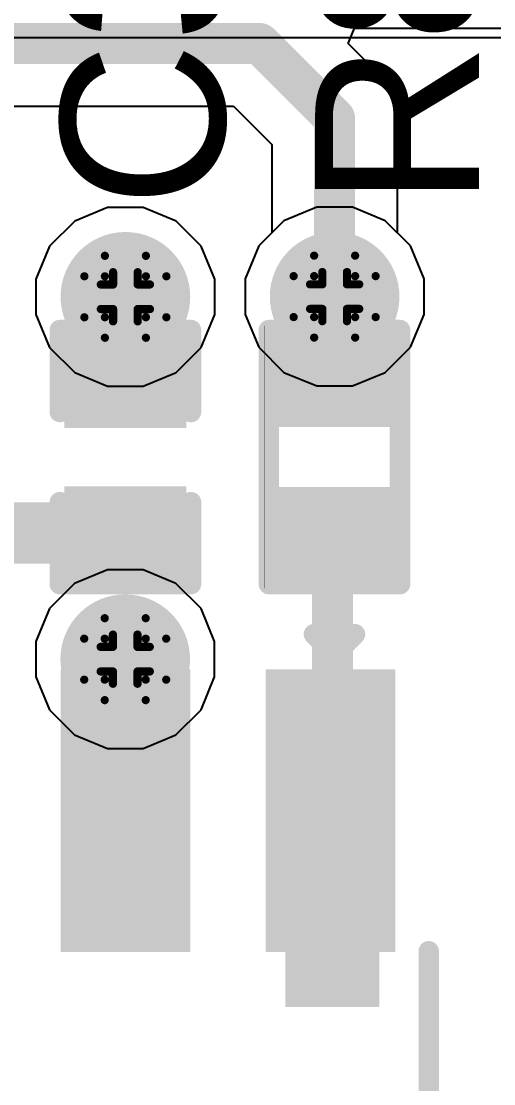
# Model space of a CAD drawing. Header units: inches. Extents: x -4 to 5258, y -4 to 5281.
# Drawn here: x 119.44 to 122.37, y 34.92 to 41.51 of the extents above; entities that cross this region are included whole.
import ezdxf

# ---------------------------------------------------------------- set-up
doc = ezdxf.new("R2010")
doc.units = ezdxf.units.IN
for name, color, linetype in [('Bottom Layer', 5, 'Continuous'), ('Bottom Solder', 6, 'Continuous'), ('Drill Drawing', 1, 'Continuous'), ('Layer 1', 16, 'Continuous'), ('Layer 2', 76, 'Continuous'), ('Top Layer', 1, 'Continuous'), ('Top Overlay', 2, 'Continuous'), ('Top Paste', 8, 'Continuous'), ('Top Solder', 216, 'Continuous'), ('Via Holes', 16, 'Continuous')]:
    doc.layers.add(name, color=color, linetype=linetype)
doc.styles.add('Arial', font='', dxfattribs={"height": 0.2})
doc.styles.get('Arial').set_extended_font_data('Arial')

# ---------------------------------------------------------------- blocks, each defined once
blk = doc.blocks.new('SOIC_8_0_154___3_90___W______25')
at = {"layer": 'Top Layer'}
for points in [[(-3.475, 1.605), (-3.475, 2.205), (-1.925, 2.205), (-1.925, 1.605)], [(-3.475, 0.335), (-3.475, 0.935), (-1.925, 0.935), (-1.925, 0.335)]]:
    blk.add_hatch(color=1, dxfattribs=at).paths.add_polyline_path(points)
at = {"layer": 'Top Overlay'}
blk.add_hatch(color=2, dxfattribs=at).paths.add_polyline_path([(-1.8382, 1.625), (-1.4826, 1.625), (-1.4826, 2.2092), (-1.8382, 2.2092)])
at = {"layer": 'Top Paste'}
for points in [[(-3.475, 1.605), (-3.475, 2.205), (-1.925, 2.205), (-1.925, 1.605)], [(-3.475, 0.335), (-3.475, 0.935), (-1.925, 0.935), (-1.925, 0.335)]]:
    blk.add_hatch(color=8, dxfattribs=at).paths.add_polyline_path(points)
at = {"layer": 'Top Solder'}
for points in [[(-3.5766, 1.5034), (-3.5766, 2.3066), (-1.8234, 2.3066), (-1.8234, 1.5034)], [(-3.5766, 0.2334), (-3.5766, 1.0366), (-1.8234, 1.0366), (-1.8234, 0.2334)]]:
    blk.add_hatch(color=216, dxfattribs=at).paths.add_polyline_path(points)
at = {"layer": 'Top Overlay'}
for points in [[(1.8034, 2.5146, 0.127, 0.127, 0), (-1.8288, 2.5146, 0.127, 0.127, 0)], [(-3.794, 1.8034, 0.127, 0.127, 0), (-3.794, 2.0574, 0.127, 0.127, 0)], [(-3.667, 1.9304, 0.127, 0.127, 0), (-3.794, 2.0574, 0.127, 0.127, 0)], [(-3.794, 1.8034, 0.127, 0.127, 0), (-3.667, 1.9304, 0.127, 0.127, 0)]]:
    blk.add_lwpolyline(points, format="xyseb", dxfattribs=at)
for points in [[(-1.8606, 2.5146, 0.0635, 0.0635, 1), (-1.7971, 2.5146, 0.0635, 0.0635, 1)], [(-3.8258, 2.0574, 0.0635, 0.0635, 1), (-3.7623, 2.0574, 0.0635, 0.0635, 1)], [(-3.8258, 2.0574, 0.0635, 0.0635, 1), (-3.7623, 2.0574, 0.0635, 0.0635, 1)], [(-3.6988, 1.9304, 0.0635, 0.0635, 1), (-3.6353, 1.9304, 0.0635, 0.0635, 1)], [(-3.6988, 1.9304, 0.0635, 0.0635, 1), (-3.6353, 1.9304, 0.0635, 0.0635, 1)], [(-3.8258, 1.8034, 0.0635, 0.0635, 1), (-3.7623, 1.8034, 0.0635, 0.0635, 1)], [(-3.8258, 1.8034, 0.0635, 0.0635, 1), (-3.7623, 1.8034, 0.0635, 0.0635, 1)]]:
    blk.add_lwpolyline(points, format="xyseb", close=True, dxfattribs=at)
blk = doc.blocks.new('R___0402_84')
at = {"layer": 'Top Layer'}
for points in [[(-0.6985, -0.3175), (-0.6985, 0.3175), (-0.2413, 0.3175), (-0.2413, -0.3175)], [(0.2413, -0.3175), (0.2413, 0.3175), (0.6985, 0.3175), (0.6985, -0.3175)]]:
    blk.add_hatch(color=1, dxfattribs=at).paths.add_polyline_path(points)
at = {"layer": 'Top Paste'}
for points in [[(-0.6985, -0.3175), (-0.6985, 0.3175), (-0.2413, 0.3175), (-0.2413, -0.3175)], [(0.2413, -0.3175), (0.2413, 0.3175), (0.6985, 0.3175), (0.6985, -0.3175)]]:
    blk.add_hatch(color=8, dxfattribs=at).paths.add_polyline_path(points)
at = {"layer": 'Top Solder'}
for points in [[(-0.7535, -0.3725), (-0.7535, 0.3725), (-0.1863, 0.3725), (-0.1863, -0.3725)], [(0.1863, -0.3725), (0.1863, 0.3725), (0.7535, 0.3725), (0.7535, -0.3725)]]:
    blk.add_hatch(color=216, dxfattribs=at).paths.add_polyline_path(points)
at = {"layer": 'Top Overlay'}
for points in [[(-0.7874, -0.4064, 0.127, 0.127, 0), (-0.7874, 0.4064, 0.127, 0.127, 0)], [(0.7874, 0.4064, 0.127, 0.127, 0), (-0.7874, 0.4064, 0.127, 0.127, 0)], [(0.7874, -0.4064, 0.127, 0.127, 0), (0.7874, 0.4064, 0.127, 0.127, 0)], [(0.7874, -0.4064, 0.127, 0.127, 0), (-0.7874, -0.4064, 0.127, 0.127, 0)], [(0.8128, -0.4318, 0.00323, 0.00323, 0), (-0.8128, -0.4318, 0.00323, 0.00323, 0)]]:
    blk.add_lwpolyline(points, format="xyseb", dxfattribs=at)
for points in [[(-0.8191, 0.4064, 0.0635, 0.0635, 1), (-0.7556, 0.4064, 0.0635, 0.0635, 1)], [(-0.8191, 0.4064, 0.0635, 0.0635, 1), (-0.7556, 0.4064, 0.0635, 0.0635, 1)], [(0.7556, 0.4064, 0.0635, 0.0635, 1), (0.8191, 0.4064, 0.0635, 0.0635, 1)], [(0.7556, 0.4064, 0.0635, 0.0635, 1), (0.8191, 0.4064, 0.0635, 0.0635, 1)], [(-0.8191, -0.4064, 0.0635, 0.0635, 1), (-0.7556, -0.4064, 0.0635, 0.0635, 1)], [(-0.8191, -0.4064, 0.0635, 0.0635, 1), (-0.7556, -0.4064, 0.0635, 0.0635, 1)], [(0.7556, -0.4064, 0.0635, 0.0635, 1), (0.8191, -0.4064, 0.0635, 0.0635, 1)], [(0.7556, -0.4064, 0.0635, 0.0635, 1), (0.8191, -0.4064, 0.0635, 0.0635, 1)], [(-0.8136, -0.4318, 0.00161, 0.00161, 1), (-0.812, -0.4318, 0.00161, 0.00161, 1)], [(0.812, -0.4318, 0.00161, 0.00161, 1), (0.8136, -0.4318, 0.00161, 0.00161, 1)]]:
    blk.add_lwpolyline(points, format="xyseb", close=True, dxfattribs=at)
blk = doc.blocks.new('C___0402_272')
at = {"layer": 'Top Layer'}
for points in [[(-0.6985, -0.3175), (-0.6985, 0.3175), (-0.2413, 0.3175), (-0.2413, -0.3175)], [(0.2413, -0.3175), (0.2413, 0.3175), (0.6985, 0.3175), (0.6985, -0.3175)]]:
    blk.add_hatch(color=1, dxfattribs=at).paths.add_polyline_path(points)
at = {"layer": 'Top Paste'}
for points in [[(-0.6985, -0.3175), (-0.6985, 0.3175), (-0.2413, 0.3175), (-0.2413, -0.3175)], [(0.2413, -0.3175), (0.2413, 0.3175), (0.6985, 0.3175), (0.6985, -0.3175)]]:
    blk.add_hatch(color=8, dxfattribs=at).paths.add_polyline_path(points)
at = {"layer": 'Top Solder'}
for points in [[(-0.7585, -0.3775), (-0.7585, 0.3775), (-0.1813, 0.3775), (-0.1813, -0.3775)], [(0.1813, -0.3775), (0.1813, 0.3775), (0.7585, 0.3775), (0.7585, -0.3775)]]:
    blk.add_hatch(color=216, dxfattribs=at).paths.add_polyline_path(points)
at = {"layer": 'Top Overlay'}
for points in [[(-0.2794, 0.4064, 0.127, 0.127, 0), (-0.7874, 0.4064, 0.127, 0.127, 0)], [(-0.7874, -0.4064, 0.127, 0.127, 0), (-0.7874, 0.4064, 0.127, 0.127, 0)], [(0.7874, 0.4064, 0.127, 0.127, 0), (0.2794, 0.4064, 0.127, 0.127, 0)], [(0.7874, -0.4064, 0.127, 0.127, 0), (0.7874, 0.4064, 0.127, 0.127, 0)], [(-0.2794, -0.4064, 0.127, 0.127, 0), (-0.7874, -0.4064, 0.127, 0.127, 0)], [(0.7874, -0.4064, 0.127, 0.127, 0), (0.2794, -0.4064, 0.127, 0.127, 0)]]:
    blk.add_lwpolyline(points, format="xyseb", dxfattribs=at)
for points in [[(-0.8191, 0.4064, 0.0635, 0.0635, 1), (-0.7556, 0.4064, 0.0635, 0.0635, 1)], [(-0.8191, 0.4064, 0.0635, 0.0635, 1), (-0.7556, 0.4064, 0.0635, 0.0635, 1)], [(-0.3111, 0.4064, 0.0635, 0.0635, 1), (-0.2477, 0.4064, 0.0635, 0.0635, 1)], [(0.2477, 0.4064, 0.0635, 0.0635, 1), (0.3111, 0.4064, 0.0635, 0.0635, 1)], [(0.7556, 0.4064, 0.0635, 0.0635, 1), (0.8191, 0.4064, 0.0635, 0.0635, 1)], [(0.7556, 0.4064, 0.0635, 0.0635, 1), (0.8191, 0.4064, 0.0635, 0.0635, 1)], [(-0.8192, -0.4064, 0.0635, 0.0635, 1), (-0.7557, -0.4064, 0.0635, 0.0635, 1)], [(-0.8192, -0.4064, 0.0635, 0.0635, 1), (-0.7557, -0.4064, 0.0635, 0.0635, 1)], [(-0.3111, -0.4064, 0.0635, 0.0635, 1), (-0.2477, -0.4064, 0.0635, 0.0635, 1)], [(0.2477, -0.4064, 0.0635, 0.0635, 1), (0.3111, -0.4064, 0.0635, 0.0635, 1)], [(0.7557, -0.4064, 0.0635, 0.0635, 1), (0.8192, -0.4064, 0.0635, 0.0635, 1)], [(0.7557, -0.4064, 0.0635, 0.0635, 1), (0.8192, -0.4064, 0.0635, 0.0635, 1)]]:
    blk.add_lwpolyline(points, format="xyseb", close=True, dxfattribs=at)

msp = doc.modelspace()

# ---------------------------------------------------------------- hatches: boundary and pattern name
at = {"layer": 'Bottom Layer'}
h = msp.add_hatch(color=5, dxfattribs=at)
edge = h.paths.add_edge_path()
edge.add_arc((120.0899, 39.7981), 0.3, 0, 360)
h = msp.add_hatch(color=5, dxfattribs=at)
edge = h.paths.add_edge_path()
edge.add_arc((121.3864, 39.7992), 0.3, 0, 360)
h = msp.add_hatch(color=5, dxfattribs=at)
edge = h.paths.add_edge_path()
edge.add_arc((120.0888, 37.5519), 0.3, 0, 360)
at = {"layer": 'Bottom Solder'}
h = msp.add_hatch(color=6, dxfattribs=at)
edge = h.paths.add_edge_path()
edge.add_arc((120.0899, 39.7981), 0.4016, 0, 360)
h = msp.add_hatch(color=6, dxfattribs=at)
edge = h.paths.add_edge_path()
edge.add_arc((121.3864, 39.7992), 0.4016, 0, 360)
h = msp.add_hatch(color=6, dxfattribs=at)
edge = h.paths.add_edge_path()
edge.add_arc((120.0888, 37.5519), 0.4016, 0, 360)
at = {"layer": 'Layer 1'}
h = msp.add_hatch(color=16, dxfattribs=at)
edge = h.paths.add_edge_path()
edge.add_arc((120.0899, 39.7981), 0.3, 0, 360)
h = msp.add_hatch(color=16, dxfattribs=at)
edge = h.paths.add_edge_path()
edge.add_arc((121.3864, 39.7992), 0.3, 0, 360)
h = msp.add_hatch(color=16, dxfattribs=at)
edge = h.paths.add_edge_path()
edge.add_arc((120.0888, 37.5519), 0.3, 0, 360)
at = {"layer": 'Layer 2'}
h = msp.add_hatch(color=76, dxfattribs=at)
edge = h.paths.add_edge_path()
edge.add_arc((120.0899, 39.7981), 0.3, 0, 360)
h = msp.add_hatch(color=76, dxfattribs=at)
edge = h.paths.add_edge_path()
edge.add_arc((121.3864, 39.7992), 0.3, 0, 360)
h = msp.add_hatch(color=76, dxfattribs=at)
edge = h.paths.add_edge_path()
edge.add_arc((120.0888, 37.5519), 0.3, 0, 360)
at = {"layer": 'Top Layer'}
h = msp.add_hatch(color=1, dxfattribs=at)
edge = h.paths.add_edge_path()
edge.add_arc((120.0899, 39.7981), 0.3, 0, 360)
h = msp.add_hatch(color=1, dxfattribs=at)
edge = h.paths.add_edge_path()
edge.add_arc((121.3864, 39.7992), 0.3, 0, 360)
for points in [[(119.7892, 39.2732), (120.3913, 39.2732), (120.3913, 39.7981), (119.7892, 39.7981)], [(121.0857, 39.2743), (121.6878, 39.2743), (121.6878, 39.7992), (121.0857, 39.7992)], [(120.3899, 37.5519), (119.7899, 37.5519), (119.7899, 36.1056), (120.3899, 36.1056)]]:
    msp.add_hatch(color=1, dxfattribs=at).paths.add_polyline_path(points)
h = msp.add_hatch(color=1, dxfattribs=at)
edge = h.paths.add_edge_path()
edge.add_arc((120.0888, 37.5519), 0.3, 0, 360)
at = {"layer": 'Top Solder'}
h = msp.add_hatch(color=216, dxfattribs=at)
edge = h.paths.add_edge_path()
edge.add_arc((120.0899, 39.7981), 0.4016, 0, 360)
h = msp.add_hatch(color=216, dxfattribs=at)
edge = h.paths.add_edge_path()
edge.add_arc((121.3864, 39.7992), 0.4016, 0, 360)
h = msp.add_hatch(color=216, dxfattribs=at)
edge = h.paths.add_edge_path()
edge.add_arc((120.0888, 37.5519), 0.4016, 0, 360)
at = {"layer": 'Via Holes'}
h = msp.add_hatch(color=7, dxfattribs=at)
edge = h.paths.add_edge_path()
edge.add_arc((120.0899, 39.7981), 0.15, 0, 360)
h = msp.add_hatch(color=7, dxfattribs=at)
edge = h.paths.add_edge_path()
edge.add_arc((121.3864, 39.7992), 0.15, 0, 360)
h = msp.add_hatch(color=7, dxfattribs=at)
edge = h.paths.add_edge_path()
edge.add_arc((120.0888, 37.5519), 0.15, 0, 360)

# ---------------------------------------------------------------- linework, layer by layer
at = {"layer": 'Bottom Layer'}
for p, q in [((119.9797, 40.3521), (119.7761, 40.2677)), ((120.2001, 40.3521), (119.9797, 40.3521)), ((120.4037, 40.2677), (120.2001, 40.3521)), ((121.2762, 40.3532), (121.0726, 40.2688)), ((121.4966, 40.3532), (121.2762, 40.3532)), ((121.7002, 40.2688), (121.4966, 40.3532)), ((119.7761, 40.2677), (119.6203, 40.1119)), ((120.5596, 40.1119), (120.4037, 40.2677)), ((121.0726, 40.2688), (120.9167, 40.113)), ((121.8561, 40.113), (121.7002, 40.2688)), ((119.6203, 40.1119), (119.5359, 39.9083)), ((120.6439, 39.9083), (120.5596, 40.1119)), ((120.9167, 40.113), (120.8324, 39.9094)), ((121.9404, 39.9094), (121.8561, 40.113)), ((119.5359, 39.9083), (119.5359, 39.6879)), ((120.6439, 39.6879), (120.6439, 39.9083)), ((120.8324, 39.9094), (120.8324, 39.689)), ((121.9404, 39.689), (121.9404, 39.9094)), ((119.5359, 39.6879), (119.6203, 39.4843)), ((120.5596, 39.4843), (120.6439, 39.6879)), ((120.8324, 39.689), (120.9167, 39.4853)), ((121.8561, 39.4853), (121.9404, 39.689)), ((119.6203, 39.4843), (119.7761, 39.3284)), ((120.4037, 39.3284), (120.5596, 39.4843)), ((120.9167, 39.4853), (121.0726, 39.3295)), ((121.7002, 39.3295), (121.8561, 39.4853)), ((119.7761, 39.3284), (119.9797, 39.2441)), ((120.2001, 39.2441), (120.4037, 39.3284)), ((121.0726, 39.3295), (121.2762, 39.2452)), ((121.4966, 39.2452), (121.7002, 39.3295)), ((119.9797, 39.2441), (120.2001, 39.2441)), ((121.2762, 39.2452), (121.4966, 39.2452)), ((119.9786, 38.1059), (119.775, 38.0216)), ((120.199, 38.1059), (119.9786, 38.1059)), ((120.4027, 38.0216), (120.199, 38.1059)), ((119.775, 38.0216), (119.6192, 37.8657)), ((120.5585, 37.8657), (120.4027, 38.0216)), ((119.6192, 37.8657), (119.5348, 37.6621)), ((120.6428, 37.6621), (120.5585, 37.8657)), ((119.5348, 37.6621), (119.5348, 37.4417)), ((120.6428, 37.4417), (120.6428, 37.6621)), ((119.5348, 37.4417), (119.6192, 37.2381)), ((120.5585, 37.2381), (120.6428, 37.4417)), ((119.6192, 37.2381), (119.775, 37.0823)), ((120.4027, 37.0823), (120.5585, 37.2381)), ((119.775, 37.0823), (119.9786, 36.9979)), ((120.199, 36.9979), (120.4027, 37.0823)), ((119.9786, 36.9979), (120.199, 36.9979))]:
    msp.add_line(p, q, dxfattribs=at)
at = {"layer": 'Drill Drawing'}
for points in [[(119.9629, 39.9251, 0.0508, 0.0508, 0), (119.9629, 40.0521, 0.0508, 0.0508, 0)], [(119.9629, 40.0521, 0.0508, 0.0508, 0), (120.2169, 40.0521, 0.0508, 0.0508, 0)], [(120.2169, 39.9251, 0.0508, 0.0508, 0), (120.2169, 40.0521, 0.0508, 0.0508, 0)], [(121.2594, 39.9262, 0.0508, 0.0508, 0), (121.2594, 40.0532, 0.0508, 0.0508, 0)], [(121.2594, 40.0532, 0.0508, 0.0508, 0), (121.5134, 40.0532, 0.0508, 0.0508, 0)], [(121.5134, 39.9262, 0.0508, 0.0508, 0), (121.5134, 40.0532, 0.0508, 0.0508, 0)], [(120.0137, 39.8743, 0.0508, 0.0508, 0), (120.0137, 39.9505, 0.0508, 0.0508, 0)], [(120.0137, 39.9505, 0.0508, 0.0508, 0), (120.1661, 39.9505, 0.0508, 0.0508, 0)], [(120.1661, 39.8743, 0.0508, 0.0508, 0), (120.1661, 39.9505, 0.0508, 0.0508, 0)], [(121.3102, 39.8754, 0.0508, 0.0508, 0), (121.3102, 39.9516, 0.0508, 0.0508, 0)], [(121.3102, 39.9516, 0.0508, 0.0508, 0), (121.4626, 39.9516, 0.0508, 0.0508, 0)], [(121.4626, 39.8754, 0.0508, 0.0508, 0), (121.4626, 39.9516, 0.0508, 0.0508, 0)], [(119.8359, 39.6711, 0.0508, 0.0508, 0), (119.8359, 39.9251, 0.0508, 0.0508, 0)], [(119.8359, 39.9251, 0.0508, 0.0508, 0), (119.9629, 39.9251, 0.0508, 0.0508, 0)], [(120.2169, 39.9251, 0.0508, 0.0508, 0), (120.3439, 39.9251, 0.0508, 0.0508, 0)], [(120.3439, 39.6711, 0.0508, 0.0508, 0), (120.3439, 39.9251, 0.0508, 0.0508, 0)], [(121.1324, 39.6722, 0.0508, 0.0508, 0), (121.1324, 39.9262, 0.0508, 0.0508, 0)], [(121.1324, 39.9262, 0.0508, 0.0508, 0), (121.2594, 39.9262, 0.0508, 0.0508, 0)], [(121.5134, 39.9262, 0.0508, 0.0508, 0), (121.6404, 39.9262, 0.0508, 0.0508, 0)], [(121.6404, 39.6722, 0.0508, 0.0508, 0), (121.6404, 39.9262, 0.0508, 0.0508, 0)], [(119.9375, 39.7219, 0.0508, 0.0508, 0), (119.9375, 39.8743, 0.0508, 0.0508, 0)], [(119.9375, 39.8743, 0.0508, 0.0508, 0), (120.0137, 39.8743, 0.0508, 0.0508, 0)], [(120.1661, 39.8743, 0.0508, 0.0508, 0), (120.2423, 39.8743, 0.0508, 0.0508, 0)], [(120.2423, 39.7219, 0.0508, 0.0508, 0), (120.2423, 39.8743, 0.0508, 0.0508, 0)], [(121.234, 39.723, 0.0508, 0.0508, 0), (121.234, 39.8754, 0.0508, 0.0508, 0)], [(121.234, 39.8754, 0.0508, 0.0508, 0), (121.3102, 39.8754, 0.0508, 0.0508, 0)], [(121.4626, 39.8754, 0.0508, 0.0508, 0), (121.5388, 39.8754, 0.0508, 0.0508, 0)], [(121.5388, 39.723, 0.0508, 0.0508, 0), (121.5388, 39.8754, 0.0508, 0.0508, 0)], [(119.9375, 39.7219, 0.0508, 0.0508, 0), (120.0137, 39.7219, 0.0508, 0.0508, 0)], [(120.0137, 39.6457, 0.0508, 0.0508, 0), (120.0137, 39.7219, 0.0508, 0.0508, 0)], [(120.1661, 39.7219, 0.0508, 0.0508, 0), (120.2423, 39.7219, 0.0508, 0.0508, 0)], [(120.1661, 39.6457, 0.0508, 0.0508, 0), (120.1661, 39.7219, 0.0508, 0.0508, 0)], [(121.234, 39.723, 0.0508, 0.0508, 0), (121.3102, 39.723, 0.0508, 0.0508, 0)], [(121.3102, 39.6468, 0.0508, 0.0508, 0), (121.3102, 39.723, 0.0508, 0.0508, 0)], [(121.4626, 39.723, 0.0508, 0.0508, 0), (121.5388, 39.723, 0.0508, 0.0508, 0)], [(121.4626, 39.6468, 0.0508, 0.0508, 0), (121.4626, 39.723, 0.0508, 0.0508, 0)], [(119.8359, 39.6711, 0.0508, 0.0508, 0), (119.9629, 39.6711, 0.0508, 0.0508, 0)], [(119.9629, 39.5441, 0.0508, 0.0508, 0), (119.9629, 39.6711, 0.0508, 0.0508, 0)], [(120.0137, 39.6457, 0.0508, 0.0508, 0), (120.1661, 39.6457, 0.0508, 0.0508, 0)], [(120.2169, 39.6711, 0.0508, 0.0508, 0), (120.3439, 39.6711, 0.0508, 0.0508, 0)], [(120.2169, 39.5441, 0.0508, 0.0508, 0), (120.2169, 39.6711, 0.0508, 0.0508, 0)], [(121.1324, 39.6722, 0.0508, 0.0508, 0), (121.2594, 39.6722, 0.0508, 0.0508, 0)], [(121.2594, 39.5452, 0.0508, 0.0508, 0), (121.2594, 39.6722, 0.0508, 0.0508, 0)], [(121.3102, 39.6468, 0.0508, 0.0508, 0), (121.4626, 39.6468, 0.0508, 0.0508, 0)], [(121.5134, 39.6722, 0.0508, 0.0508, 0), (121.6404, 39.6722, 0.0508, 0.0508, 0)], [(121.5134, 39.5452, 0.0508, 0.0508, 0), (121.5134, 39.6722, 0.0508, 0.0508, 0)], [(119.9629, 39.5441, 0.0508, 0.0508, 0), (120.2169, 39.5441, 0.0508, 0.0508, 0)], [(121.2594, 39.5452, 0.0508, 0.0508, 0), (121.5134, 39.5452, 0.0508, 0.0508, 0)], [(119.9618, 37.6789, 0.0508, 0.0508, 0), (119.9618, 37.8059, 0.0508, 0.0508, 0)], [(119.9618, 37.8059, 0.0508, 0.0508, 0), (120.2158, 37.8059, 0.0508, 0.0508, 0)], [(120.2158, 37.6789, 0.0508, 0.0508, 0), (120.2158, 37.8059, 0.0508, 0.0508, 0)], [(119.8348, 37.4249, 0.0508, 0.0508, 0), (119.8348, 37.6789, 0.0508, 0.0508, 0)], [(119.8348, 37.6789, 0.0508, 0.0508, 0), (119.9618, 37.6789, 0.0508, 0.0508, 0)], [(120.0126, 37.6281, 0.0508, 0.0508, 0), (120.0126, 37.7043, 0.0508, 0.0508, 0)], [(120.0126, 37.7043, 0.0508, 0.0508, 0), (120.165, 37.7043, 0.0508, 0.0508, 0)], [(120.165, 37.6281, 0.0508, 0.0508, 0), (120.165, 37.7043, 0.0508, 0.0508, 0)], [(120.2158, 37.6789, 0.0508, 0.0508, 0), (120.3428, 37.6789, 0.0508, 0.0508, 0)], [(120.3428, 37.4249, 0.0508, 0.0508, 0), (120.3428, 37.6789, 0.0508, 0.0508, 0)], [(119.9364, 37.4757, 0.0508, 0.0508, 0), (119.9364, 37.6281, 0.0508, 0.0508, 0)], [(119.9364, 37.6281, 0.0508, 0.0508, 0), (120.0126, 37.6281, 0.0508, 0.0508, 0)], [(120.165, 37.6281, 0.0508, 0.0508, 0), (120.2412, 37.6281, 0.0508, 0.0508, 0)], [(120.2412, 37.4757, 0.0508, 0.0508, 0), (120.2412, 37.6281, 0.0508, 0.0508, 0)], [(119.9364, 37.4757, 0.0508, 0.0508, 0), (120.0126, 37.4757, 0.0508, 0.0508, 0)], [(120.0126, 37.3995, 0.0508, 0.0508, 0), (120.0126, 37.4757, 0.0508, 0.0508, 0)], [(120.165, 37.4757, 0.0508, 0.0508, 0), (120.2412, 37.4757, 0.0508, 0.0508, 0)], [(120.165, 37.3995, 0.0508, 0.0508, 0), (120.165, 37.4757, 0.0508, 0.0508, 0)], [(119.8348, 37.4249, 0.0508, 0.0508, 0), (119.9618, 37.4249, 0.0508, 0.0508, 0)], [(119.9618, 37.2979, 0.0508, 0.0508, 0), (119.9618, 37.4249, 0.0508, 0.0508, 0)], [(120.0126, 37.3995, 0.0508, 0.0508, 0), (120.165, 37.3995, 0.0508, 0.0508, 0)], [(120.2158, 37.4249, 0.0508, 0.0508, 0), (120.3428, 37.4249, 0.0508, 0.0508, 0)], [(120.2158, 37.2979, 0.0508, 0.0508, 0), (120.2158, 37.4249, 0.0508, 0.0508, 0)], [(119.9618, 37.2979, 0.0508, 0.0508, 0), (120.2158, 37.2979, 0.0508, 0.0508, 0)]]:
    msp.add_lwpolyline(points, format="xyseb", dxfattribs=at)
for points in [[(119.9502, 40.0521, 0.0254, 0.0254, 1), (119.9756, 40.0521, 0.0254, 0.0254, 1)], [(119.9502, 40.0521, 0.0254, 0.0254, 1), (119.9756, 40.0521, 0.0254, 0.0254, 1)], [(120.2042, 40.0521, 0.0254, 0.0254, 1), (120.2296, 40.0521, 0.0254, 0.0254, 1)], [(120.2042, 40.0521, 0.0254, 0.0254, 1), (120.2296, 40.0521, 0.0254, 0.0254, 1)], [(121.2467, 40.0532, 0.0254, 0.0254, 1), (121.2721, 40.0532, 0.0254, 0.0254, 1)], [(121.2467, 40.0532, 0.0254, 0.0254, 1), (121.2721, 40.0532, 0.0254, 0.0254, 1)], [(121.5007, 40.0532, 0.0254, 0.0254, 1), (121.5261, 40.0532, 0.0254, 0.0254, 1)], [(121.5007, 40.0532, 0.0254, 0.0254, 1), (121.5261, 40.0532, 0.0254, 0.0254, 1)], [(120.001, 39.9505, 0.0254, 0.0254, 1), (120.0264, 39.9505, 0.0254, 0.0254, 1)], [(120.001, 39.9505, 0.0254, 0.0254, 1), (120.0264, 39.9505, 0.0254, 0.0254, 1)], [(120.1534, 39.9505, 0.0254, 0.0254, 1), (120.1788, 39.9505, 0.0254, 0.0254, 1)], [(120.1534, 39.9505, 0.0254, 0.0254, 1), (120.1788, 39.9505, 0.0254, 0.0254, 1)], [(121.2975, 39.9516, 0.0254, 0.0254, 1), (121.3229, 39.9516, 0.0254, 0.0254, 1)], [(121.2975, 39.9516, 0.0254, 0.0254, 1), (121.3229, 39.9516, 0.0254, 0.0254, 1)], [(121.4499, 39.9516, 0.0254, 0.0254, 1), (121.4753, 39.9516, 0.0254, 0.0254, 1)], [(121.4499, 39.9516, 0.0254, 0.0254, 1), (121.4753, 39.9516, 0.0254, 0.0254, 1)], [(119.8232, 39.9251, 0.0254, 0.0254, 1), (119.8486, 39.9251, 0.0254, 0.0254, 1)], [(119.8232, 39.9251, 0.0254, 0.0254, 1), (119.8486, 39.9251, 0.0254, 0.0254, 1)], [(119.9502, 39.9251, 0.0254, 0.0254, 1), (119.9756, 39.9251, 0.0254, 0.0254, 1)], [(119.9502, 39.9251, 0.0254, 0.0254, 1), (119.9756, 39.9251, 0.0254, 0.0254, 1)], [(120.2042, 39.9251, 0.0254, 0.0254, 1), (120.2296, 39.9251, 0.0254, 0.0254, 1)], [(120.2042, 39.9251, 0.0254, 0.0254, 1), (120.2296, 39.9251, 0.0254, 0.0254, 1)], [(120.3312, 39.9251, 0.0254, 0.0254, 1), (120.3566, 39.9251, 0.0254, 0.0254, 1)], [(120.3312, 39.9251, 0.0254, 0.0254, 1), (120.3566, 39.9251, 0.0254, 0.0254, 1)], [(121.1197, 39.9262, 0.0254, 0.0254, 1), (121.1451, 39.9262, 0.0254, 0.0254, 1)], [(121.1197, 39.9262, 0.0254, 0.0254, 1), (121.1451, 39.9262, 0.0254, 0.0254, 1)], [(121.2467, 39.9262, 0.0254, 0.0254, 1), (121.2721, 39.9262, 0.0254, 0.0254, 1)], [(121.2467, 39.9262, 0.0254, 0.0254, 1), (121.2721, 39.9262, 0.0254, 0.0254, 1)], [(121.5007, 39.9262, 0.0254, 0.0254, 1), (121.5261, 39.9262, 0.0254, 0.0254, 1)], [(121.5007, 39.9262, 0.0254, 0.0254, 1), (121.5261, 39.9262, 0.0254, 0.0254, 1)], [(121.6277, 39.9262, 0.0254, 0.0254, 1), (121.6531, 39.9262, 0.0254, 0.0254, 1)], [(121.6277, 39.9262, 0.0254, 0.0254, 1), (121.6531, 39.9262, 0.0254, 0.0254, 1)], [(119.9248, 39.8743, 0.0254, 0.0254, 1), (119.9502, 39.8743, 0.0254, 0.0254, 1)], [(119.9248, 39.8743, 0.0254, 0.0254, 1), (119.9502, 39.8743, 0.0254, 0.0254, 1)], [(120.001, 39.8743, 0.0254, 0.0254, 1), (120.0264, 39.8743, 0.0254, 0.0254, 1)], [(120.001, 39.8743, 0.0254, 0.0254, 1), (120.0264, 39.8743, 0.0254, 0.0254, 1)], [(120.1534, 39.8743, 0.0254, 0.0254, 1), (120.1788, 39.8743, 0.0254, 0.0254, 1)], [(120.1534, 39.8743, 0.0254, 0.0254, 1), (120.1788, 39.8743, 0.0254, 0.0254, 1)], [(120.2296, 39.8743, 0.0254, 0.0254, 1), (120.255, 39.8743, 0.0254, 0.0254, 1)], [(120.2296, 39.8743, 0.0254, 0.0254, 1), (120.255, 39.8743, 0.0254, 0.0254, 1)], [(121.2213, 39.8754, 0.0254, 0.0254, 1), (121.2467, 39.8754, 0.0254, 0.0254, 1)], [(121.2213, 39.8754, 0.0254, 0.0254, 1), (121.2467, 39.8754, 0.0254, 0.0254, 1)], [(121.2975, 39.8754, 0.0254, 0.0254, 1), (121.3229, 39.8754, 0.0254, 0.0254, 1)], [(121.2975, 39.8754, 0.0254, 0.0254, 1), (121.3229, 39.8754, 0.0254, 0.0254, 1)], [(121.4499, 39.8754, 0.0254, 0.0254, 1), (121.4753, 39.8754, 0.0254, 0.0254, 1)], [(121.4499, 39.8754, 0.0254, 0.0254, 1), (121.4753, 39.8754, 0.0254, 0.0254, 1)], [(121.5261, 39.8754, 0.0254, 0.0254, 1), (121.5515, 39.8754, 0.0254, 0.0254, 1)], [(121.5261, 39.8754, 0.0254, 0.0254, 1), (121.5515, 39.8754, 0.0254, 0.0254, 1)], [(119.9248, 39.7219, 0.0254, 0.0254, 1), (119.9502, 39.7219, 0.0254, 0.0254, 1)], [(119.9248, 39.7219, 0.0254, 0.0254, 1), (119.9502, 39.7219, 0.0254, 0.0254, 1)], [(120.001, 39.7219, 0.0254, 0.0254, 1), (120.0264, 39.7219, 0.0254, 0.0254, 1)], [(120.001, 39.7219, 0.0254, 0.0254, 1), (120.0264, 39.7219, 0.0254, 0.0254, 1)], [(120.1534, 39.7219, 0.0254, 0.0254, 1), (120.1788, 39.7219, 0.0254, 0.0254, 1)], [(120.1534, 39.7219, 0.0254, 0.0254, 1), (120.1788, 39.7219, 0.0254, 0.0254, 1)], [(120.2296, 39.7219, 0.0254, 0.0254, 1), (120.255, 39.7219, 0.0254, 0.0254, 1)], [(120.2296, 39.7219, 0.0254, 0.0254, 1), (120.255, 39.7219, 0.0254, 0.0254, 1)], [(121.2213, 39.723, 0.0254, 0.0254, 1), (121.2467, 39.723, 0.0254, 0.0254, 1)], [(121.2213, 39.723, 0.0254, 0.0254, 1), (121.2467, 39.723, 0.0254, 0.0254, 1)], [(121.2975, 39.723, 0.0254, 0.0254, 1), (121.3229, 39.723, 0.0254, 0.0254, 1)], [(121.2975, 39.723, 0.0254, 0.0254, 1), (121.3229, 39.723, 0.0254, 0.0254, 1)], [(121.4499, 39.723, 0.0254, 0.0254, 1), (121.4753, 39.723, 0.0254, 0.0254, 1)], [(121.4499, 39.723, 0.0254, 0.0254, 1), (121.4753, 39.723, 0.0254, 0.0254, 1)], [(121.5261, 39.723, 0.0254, 0.0254, 1), (121.5515, 39.723, 0.0254, 0.0254, 1)], [(121.5261, 39.723, 0.0254, 0.0254, 1), (121.5515, 39.723, 0.0254, 0.0254, 1)], [(119.8232, 39.6711, 0.0254, 0.0254, 1), (119.8486, 39.6711, 0.0254, 0.0254, 1)], [(119.8232, 39.6711, 0.0254, 0.0254, 1), (119.8486, 39.6711, 0.0254, 0.0254, 1)], [(119.9502, 39.6711, 0.0254, 0.0254, 1), (119.9756, 39.6711, 0.0254, 0.0254, 1)], [(119.9502, 39.6711, 0.0254, 0.0254, 1), (119.9756, 39.6711, 0.0254, 0.0254, 1)], [(120.001, 39.6457, 0.0254, 0.0254, 1), (120.0264, 39.6457, 0.0254, 0.0254, 1)], [(120.001, 39.6457, 0.0254, 0.0254, 1), (120.0264, 39.6457, 0.0254, 0.0254, 1)], [(120.1534, 39.6457, 0.0254, 0.0254, 1), (120.1788, 39.6457, 0.0254, 0.0254, 1)], [(120.1534, 39.6457, 0.0254, 0.0254, 1), (120.1788, 39.6457, 0.0254, 0.0254, 1)], [(120.2042, 39.6711, 0.0254, 0.0254, 1), (120.2296, 39.6711, 0.0254, 0.0254, 1)], [(120.2042, 39.6711, 0.0254, 0.0254, 1), (120.2296, 39.6711, 0.0254, 0.0254, 1)], [(120.3312, 39.6711, 0.0254, 0.0254, 1), (120.3566, 39.6711, 0.0254, 0.0254, 1)], [(120.3312, 39.6711, 0.0254, 0.0254, 1), (120.3566, 39.6711, 0.0254, 0.0254, 1)], [(121.1197, 39.6722, 0.0254, 0.0254, 1), (121.1451, 39.6722, 0.0254, 0.0254, 1)], [(121.1197, 39.6722, 0.0254, 0.0254, 1), (121.1451, 39.6722, 0.0254, 0.0254, 1)], [(121.2467, 39.6722, 0.0254, 0.0254, 1), (121.2721, 39.6722, 0.0254, 0.0254, 1)], [(121.2467, 39.6722, 0.0254, 0.0254, 1), (121.2721, 39.6722, 0.0254, 0.0254, 1)], [(121.2975, 39.6468, 0.0254, 0.0254, 1), (121.3229, 39.6468, 0.0254, 0.0254, 1)], [(121.2975, 39.6468, 0.0254, 0.0254, 1), (121.3229, 39.6468, 0.0254, 0.0254, 1)], [(121.4499, 39.6468, 0.0254, 0.0254, 1), (121.4753, 39.6468, 0.0254, 0.0254, 1)], [(121.4499, 39.6468, 0.0254, 0.0254, 1), (121.4753, 39.6468, 0.0254, 0.0254, 1)], [(121.5007, 39.6722, 0.0254, 0.0254, 1), (121.5261, 39.6722, 0.0254, 0.0254, 1)], [(121.5007, 39.6722, 0.0254, 0.0254, 1), (121.5261, 39.6722, 0.0254, 0.0254, 1)], [(121.6277, 39.6722, 0.0254, 0.0254, 1), (121.6531, 39.6722, 0.0254, 0.0254, 1)], [(121.6277, 39.6722, 0.0254, 0.0254, 1), (121.6531, 39.6722, 0.0254, 0.0254, 1)], [(119.9502, 39.5441, 0.0254, 0.0254, 1), (119.9756, 39.5441, 0.0254, 0.0254, 1)], [(119.9502, 39.5441, 0.0254, 0.0254, 1), (119.9756, 39.5441, 0.0254, 0.0254, 1)], [(120.2042, 39.5441, 0.0254, 0.0254, 1), (120.2296, 39.5441, 0.0254, 0.0254, 1)], [(120.2042, 39.5441, 0.0254, 0.0254, 1), (120.2296, 39.5441, 0.0254, 0.0254, 1)], [(121.2467, 39.5452, 0.0254, 0.0254, 1), (121.2721, 39.5452, 0.0254, 0.0254, 1)], [(121.2467, 39.5452, 0.0254, 0.0254, 1), (121.2721, 39.5452, 0.0254, 0.0254, 1)], [(121.5007, 39.5452, 0.0254, 0.0254, 1), (121.5261, 39.5452, 0.0254, 0.0254, 1)], [(121.5007, 39.5452, 0.0254, 0.0254, 1), (121.5261, 39.5452, 0.0254, 0.0254, 1)], [(119.9491, 37.8059, 0.0254, 0.0254, 1), (119.9745, 37.8059, 0.0254, 0.0254, 1)], [(119.9491, 37.8059, 0.0254, 0.0254, 1), (119.9745, 37.8059, 0.0254, 0.0254, 1)], [(120.2031, 37.8059, 0.0254, 0.0254, 1), (120.2285, 37.8059, 0.0254, 0.0254, 1)], [(120.2031, 37.8059, 0.0254, 0.0254, 1), (120.2285, 37.8059, 0.0254, 0.0254, 1)], [(119.8221, 37.6789, 0.0254, 0.0254, 1), (119.8475, 37.6789, 0.0254, 0.0254, 1)], [(119.8221, 37.6789, 0.0254, 0.0254, 1), (119.8475, 37.6789, 0.0254, 0.0254, 1)], [(119.9491, 37.6789, 0.0254, 0.0254, 1), (119.9745, 37.6789, 0.0254, 0.0254, 1)], [(119.9491, 37.6789, 0.0254, 0.0254, 1), (119.9745, 37.6789, 0.0254, 0.0254, 1)], [(119.9999, 37.7043, 0.0254, 0.0254, 1), (120.0253, 37.7043, 0.0254, 0.0254, 1)], [(119.9999, 37.7043, 0.0254, 0.0254, 1), (120.0253, 37.7043, 0.0254, 0.0254, 1)], [(120.1523, 37.7043, 0.0254, 0.0254, 1), (120.1777, 37.7043, 0.0254, 0.0254, 1)], [(120.1523, 37.7043, 0.0254, 0.0254, 1), (120.1777, 37.7043, 0.0254, 0.0254, 1)], [(120.2031, 37.6789, 0.0254, 0.0254, 1), (120.2285, 37.6789, 0.0254, 0.0254, 1)], [(120.2031, 37.6789, 0.0254, 0.0254, 1), (120.2285, 37.6789, 0.0254, 0.0254, 1)], [(120.3301, 37.6789, 0.0254, 0.0254, 1), (120.3555, 37.6789, 0.0254, 0.0254, 1)], [(120.3301, 37.6789, 0.0254, 0.0254, 1), (120.3555, 37.6789, 0.0254, 0.0254, 1)], [(119.9237, 37.6281, 0.0254, 0.0254, 1), (119.9491, 37.6281, 0.0254, 0.0254, 1)], [(119.9237, 37.6281, 0.0254, 0.0254, 1), (119.9491, 37.6281, 0.0254, 0.0254, 1)], [(119.9999, 37.6281, 0.0254, 0.0254, 1), (120.0253, 37.6281, 0.0254, 0.0254, 1)], [(119.9999, 37.6281, 0.0254, 0.0254, 1), (120.0253, 37.6281, 0.0254, 0.0254, 1)], [(120.1523, 37.6281, 0.0254, 0.0254, 1), (120.1777, 37.6281, 0.0254, 0.0254, 1)], [(120.1523, 37.6281, 0.0254, 0.0254, 1), (120.1777, 37.6281, 0.0254, 0.0254, 1)], [(120.2285, 37.6281, 0.0254, 0.0254, 1), (120.2539, 37.6281, 0.0254, 0.0254, 1)], [(120.2285, 37.6281, 0.0254, 0.0254, 1), (120.2539, 37.6281, 0.0254, 0.0254, 1)], [(119.9237, 37.4757, 0.0254, 0.0254, 1), (119.9491, 37.4757, 0.0254, 0.0254, 1)], [(119.9237, 37.4757, 0.0254, 0.0254, 1), (119.9491, 37.4757, 0.0254, 0.0254, 1)], [(119.9999, 37.4757, 0.0254, 0.0254, 1), (120.0253, 37.4757, 0.0254, 0.0254, 1)], [(119.9999, 37.4757, 0.0254, 0.0254, 1), (120.0253, 37.4757, 0.0254, 0.0254, 1)], [(120.1523, 37.4757, 0.0254, 0.0254, 1), (120.1777, 37.4757, 0.0254, 0.0254, 1)], [(120.1523, 37.4757, 0.0254, 0.0254, 1), (120.1777, 37.4757, 0.0254, 0.0254, 1)], [(120.2285, 37.4757, 0.0254, 0.0254, 1), (120.2539, 37.4757, 0.0254, 0.0254, 1)], [(120.2285, 37.4757, 0.0254, 0.0254, 1), (120.2539, 37.4757, 0.0254, 0.0254, 1)], [(119.8221, 37.4249, 0.0254, 0.0254, 1), (119.8475, 37.4249, 0.0254, 0.0254, 1)], [(119.8221, 37.4249, 0.0254, 0.0254, 1), (119.8475, 37.4249, 0.0254, 0.0254, 1)], [(119.9491, 37.4249, 0.0254, 0.0254, 1), (119.9745, 37.4249, 0.0254, 0.0254, 1)], [(119.9491, 37.4249, 0.0254, 0.0254, 1), (119.9745, 37.4249, 0.0254, 0.0254, 1)], [(119.9999, 37.3995, 0.0254, 0.0254, 1), (120.0253, 37.3995, 0.0254, 0.0254, 1)], [(119.9999, 37.3995, 0.0254, 0.0254, 1), (120.0253, 37.3995, 0.0254, 0.0254, 1)], [(120.1523, 37.3995, 0.0254, 0.0254, 1), (120.1777, 37.3995, 0.0254, 0.0254, 1)], [(120.1523, 37.3995, 0.0254, 0.0254, 1), (120.1777, 37.3995, 0.0254, 0.0254, 1)], [(120.2031, 37.4249, 0.0254, 0.0254, 1), (120.2285, 37.4249, 0.0254, 0.0254, 1)], [(120.2031, 37.4249, 0.0254, 0.0254, 1), (120.2285, 37.4249, 0.0254, 0.0254, 1)], [(120.3301, 37.4249, 0.0254, 0.0254, 1), (120.3555, 37.4249, 0.0254, 0.0254, 1)], [(120.3301, 37.4249, 0.0254, 0.0254, 1), (120.3555, 37.4249, 0.0254, 0.0254, 1)], [(119.9491, 37.2979, 0.0254, 0.0254, 1), (119.9745, 37.2979, 0.0254, 0.0254, 1)], [(119.9491, 37.2979, 0.0254, 0.0254, 1), (119.9745, 37.2979, 0.0254, 0.0254, 1)], [(120.2031, 37.2979, 0.0254, 0.0254, 1), (120.2285, 37.2979, 0.0254, 0.0254, 1)], [(120.2031, 37.2979, 0.0254, 0.0254, 1), (120.2285, 37.2979, 0.0254, 0.0254, 1)]]:
    msp.add_lwpolyline(points, format="xyseb", close=True, dxfattribs=at)
at = {"layer": 'Layer 1'}
for p, q in [((121.2762, 40.3532), (121.0726, 40.2688)), ((121.4966, 40.3532), (121.2762, 40.3532)), ((121.7002, 40.2688), (121.4966, 40.3532)), ((121.0726, 40.2688), (120.9167, 40.113)), ((121.8561, 40.113), (121.7002, 40.2688)), ((120.9167, 40.113), (120.8324, 39.9094)), ((121.9404, 39.9094), (121.8561, 40.113)), ((120.8324, 39.9094), (120.8324, 39.689)), ((121.9404, 39.689), (121.9404, 39.9094)), ((120.8324, 39.689), (120.9167, 39.4853)), ((121.8561, 39.4853), (121.9404, 39.689)), ((120.9167, 39.4853), (121.0726, 39.3295)), ((121.7002, 39.3295), (121.8561, 39.4853)), ((121.0726, 39.3295), (121.2762, 39.2452)), ((121.4966, 39.2452), (121.7002, 39.3295)), ((121.2762, 39.2452), (121.4966, 39.2452))]:
    msp.add_line(p, q, dxfattribs=at)
at = {"layer": 'Layer 2'}
for p, q in [((121.4698, 41.3687), (121.5086, 41.4626)), ((121.5086, 41.4626), (125.6261, 41.4626)), ((121.6611, 41.1774), (121.4698, 41.3687)), ((121.7453, 41.0514), (121.6611, 41.1774)), ((121.7749, 40.9027), (121.7453, 41.0514)), ((117.7711, 40.98), (120.7597, 40.98)), ((120.7597, 40.98), (120.9979, 40.7418)), ((121.7749, 40.1942), (121.7749, 40.9027)), ((120.9979, 40.7418), (120.9979, 40.1942)), ((119.9797, 40.3521), (119.7761, 40.2677)), ((120.2001, 40.3521), (119.9797, 40.3521)), ((120.4037, 40.2677), (120.2001, 40.3521)), ((119.7761, 40.2677), (119.6203, 40.1119)), ((120.5596, 40.1119), (120.4037, 40.2677)), ((120.9979, 40.1942), (120.9167, 40.113)), ((121.8561, 40.113), (121.7749, 40.1942)), ((119.6203, 40.1119), (119.5359, 39.9083)), ((120.6439, 39.9083), (120.5596, 40.1119)), ((120.9167, 40.113), (120.8324, 39.9094)), ((121.9404, 39.9094), (121.8561, 40.113)), ((119.5359, 39.9083), (119.5359, 39.6879)), ((120.6439, 39.6879), (120.6439, 39.9083)), ((120.8324, 39.9094), (120.8324, 39.689)), ((121.9404, 39.689), (121.9404, 39.9094)), ((119.5359, 39.6879), (119.6203, 39.4843)), ((120.5596, 39.4843), (120.6439, 39.6879)), ((120.8324, 39.689), (120.9167, 39.4853)), ((121.8561, 39.4853), (121.9404, 39.689)), ((119.6203, 39.4843), (119.7761, 39.3284)), ((120.4037, 39.3284), (120.5596, 39.4843)), ((120.9167, 39.4853), (121.0726, 39.3295)), ((121.7002, 39.3295), (121.8561, 39.4853)), ((119.7761, 39.3284), (119.9797, 39.2441)), ((120.2001, 39.2441), (120.4037, 39.3284)), ((121.0726, 39.3295), (121.2762, 39.2452)), ((121.4966, 39.2452), (121.7002, 39.3295)), ((119.9797, 39.2441), (120.2001, 39.2441)), ((121.2762, 39.2452), (121.4966, 39.2452)), ((119.9786, 38.1059), (119.775, 38.0216)), ((120.199, 38.1059), (119.9786, 38.1059)), ((120.4027, 38.0216), (120.199, 38.1059)), ((119.775, 38.0216), (119.6192, 37.8657)), ((120.5585, 37.8657), (120.4027, 38.0216)), ((119.6192, 37.8657), (119.5348, 37.6621)), ((120.6428, 37.6621), (120.5585, 37.8657)), ((119.5348, 37.6621), (119.5348, 37.4417)), ((120.6428, 37.4417), (120.6428, 37.6621)), ((119.5348, 37.4417), (119.6192, 37.2381)), ((120.5585, 37.2381), (120.6428, 37.4417)), ((119.6192, 37.2381), (119.775, 37.0823)), ((120.4027, 37.0823), (120.5585, 37.2381)), ((119.775, 37.0823), (119.9786, 36.9979)), ((120.199, 36.9979), (120.4027, 37.0823)), ((119.9786, 36.9979), (120.199, 36.9979))]:
    msp.add_line(p, q, dxfattribs=at)
for points in [[(46.8466, 41.3684, 0.254, 0.254, 0), (120.9207, 41.3684, 0.254, 0.254, 0)], [(120.9207, 41.3684, 0.254, 0.254, 0), (121.3864, 40.9027, 0.254, 0.254, 0)], [(121.3864, 39.7992, 0.254, 0.254, 0), (121.3864, 40.9027, 0.254, 0.254, 0)]]:
    msp.add_lwpolyline(points, format="xyseb", dxfattribs=at)
for points in [[(120.8572, 41.3684, 0.127, 0.127, 1), (120.9842, 41.3684, 0.127, 0.127, 1)], [(120.8572, 41.3684, 0.127, 0.127, 1), (120.9842, 41.3684, 0.127, 0.127, 1)], [(121.3229, 40.9027, 0.127, 0.127, 1), (121.4499, 40.9027, 0.127, 0.127, 1)], [(121.3229, 40.9027, 0.127, 0.127, 1), (121.4499, 40.9027, 0.127, 0.127, 1)], [(121.3229, 39.7992, 0.127, 0.127, 1), (121.4499, 39.7992, 0.127, 0.127, 1)]]:
    msp.add_lwpolyline(points, format="xyseb", close=True, dxfattribs=at)
at = {"layer": 'Top Layer'}
msp.add_line((132.3171, 41.4037), (115.4272, 41.4037), dxfattribs=at)
msp.add_line((132.3171, 41.4037), (115.4272, 41.4037), dxfattribs=at)
for points in [[(120.0899, 39.2743, 0.381, 0.381, 0), (120.0899, 39.7981, 0.381, 0.381, 0)], [(121.3864, 39.2754, 0.381, 0.381, 0), (121.3864, 39.7992, 0.381, 0.381, 0)], [(120.0888, 39.2732, 0.2032, 0.2032, 0), (120.0899, 39.2743, 0.2032, 0.2032, 0)], [(121.3853, 39.2743, 0.2032, 0.2032, 0), (121.3864, 39.2754, 0.2032, 0.2032, 0)], [(118.8073, 38.3344, 0.381, 0.381, 0), (120.0898, 38.3344, 0.381, 0.381, 0)], [(120.0898, 38.3344, 0.381, 0.381, 0), (120.0899, 38.3345, 0.381, 0.381, 0)], [(121.3726, 38.3218, 0.254, 0.254, 0), (121.3853, 38.3345, 0.254, 0.254, 0)], [(121.3726, 36.6252, 0.254, 0.254, 0), (121.3726, 38.3218, 0.254, 0.254, 0)]]:
    msp.add_lwpolyline(points, format="xyseb", dxfattribs=at)
for points in [[(119.9947, 39.7981, 0.1905, 0.1905, 1), (120.1852, 39.7981, 0.1905, 0.1905, 1)], [(121.2911, 39.7992, 0.1905, 0.1905, 1), (121.4816, 39.7992, 0.1905, 0.1905, 1)], [(119.9947, 39.2743, 0.1905, 0.1905, 1), (120.1852, 39.2743, 0.1905, 0.1905, 1)], [(121.2911, 39.2754, 0.1905, 0.1905, 1), (121.4816, 39.2754, 0.1905, 0.1905, 1)], [(120.038, 39.2732, 0.1016, 0.1016, 1), (120.1396, 39.2732, 0.1016, 0.1016, 1)], [(120.0391, 39.2743, 0.1016, 0.1016, 1), (120.1407, 39.2743, 0.1016, 0.1016, 1)], [(121.3345, 39.2743, 0.1016, 0.1016, 1), (121.4361, 39.2743, 0.1016, 0.1016, 1)], [(121.3356, 39.2754, 0.1016, 0.1016, 1), (121.4372, 39.2754, 0.1016, 0.1016, 1)], [(119.9946, 38.3344, 0.1905, 0.1905, 1), (120.1851, 38.3344, 0.1905, 0.1905, 1)], [(119.9946, 38.3344, 0.1905, 0.1905, 1), (120.1851, 38.3344, 0.1905, 0.1905, 1)], [(119.9947, 38.3345, 0.1905, 0.1905, 1), (120.1852, 38.3345, 0.1905, 0.1905, 1)], [(121.3218, 38.3345, 0.127, 0.127, 1), (121.4488, 38.3345, 0.127, 0.127, 1)], [(121.3091, 38.3218, 0.127, 0.127, 1), (121.4361, 38.3218, 0.127, 0.127, 1)], [(121.3091, 38.3218, 0.127, 0.127, 1), (121.4361, 38.3218, 0.127, 0.127, 1)], [(121.3091, 36.6252, 0.127, 0.127, 1), (121.4361, 36.6252, 0.127, 0.127, 1)]]:
    msp.add_lwpolyline(points, format="xyseb", close=True, dxfattribs=at)

# ---------------------------------------------------------------- block references
at = {"rotation": 270}
for name, p in [('C___0402_272', (120.0899, 38.8044)), ('R___0402_84', (121.3853, 38.8044)), ('SOIC_8_0_154___3_90___W______25', (119.4549, 33.9125))]:
    msp.add_blockref(name, p, dxfattribs=at)

# ---------------------------------------------------------------- texts
at = {"layer": 'Top Overlay', "style": 'Arial'}
for s, p in [('C39', (120.7058, 40.3501)), ('R84', (122.2813, 40.3501))]:
    msp.add_text(s, height=1.016, rotation=90, dxfattribs=at).set_placement(p)

doc.saveas('drawing.dxf')
